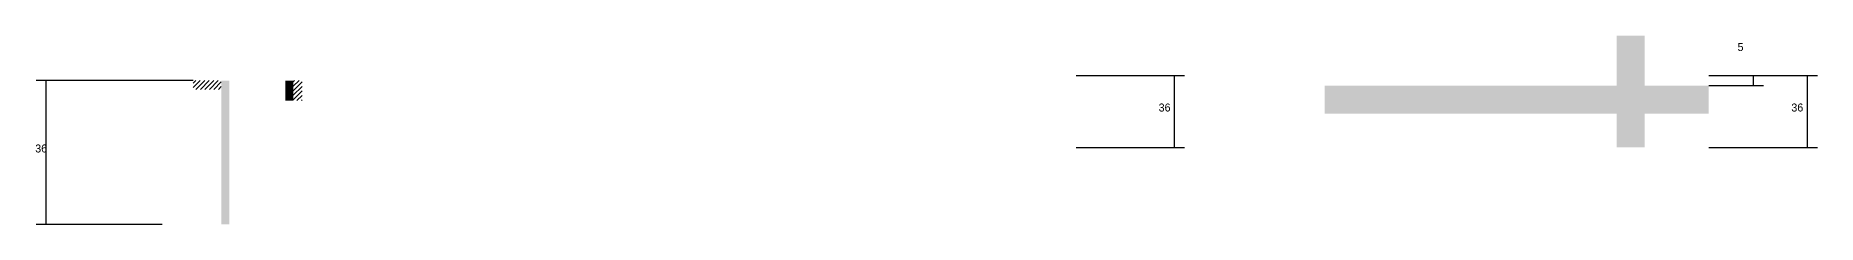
# Model space of a CAD drawing. Header units: metres. Extents: x 1764 to 5841, y -4497 to -3400.
# Drawn here: x 4942 to 5833, y -4497 to -4402 of the extents above; entities that cross this region are included whole.
import ezdxf

# ---------------------------------------------------------------- set-up
doc = ezdxf.new("R2010")
doc.units = ezdxf.units.M
doc.layers.add('COTA', color=2, linetype='Continuous')
doc.layers.add('Hachura', color=8, linetype='Continuous')

msp = doc.modelspace()

# ---------------------------------------------------------------- hatches: boundary and pattern name
at = {"layer": 'COTA'}
h = msp.add_hatch(dxfattribs=at)
h.set_pattern_fill('AR-CONC', scale=0.03)
h.paths.add_polyline_path([(5732.6, -4441.5), (5732.6, -4458.5), (5746.6, -4458.5), (5746.6, -4441.5), (5778.6, -4441.5), (5778.6, -4427.5), (5746.6, -4427.5), (5746.6, -4422.5), (5746.6, -4402.5), (5732.6, -4402.5), (5732.6, -4422.5), (5732.6, -4427.5), (5586.6, -4427.5), (5586.6, -4441.5)])
at = {"layer": 'Hachura'}
h = msp.add_hatch(dxfattribs=at)
h.set_pattern_fill('ANSI31', scale=0.5)
h.paths.add_polyline_path([(5035, -4429.4), (5035, -4425), (5035, -4425), (5021, -4425), (5021, -4425), (5021, -4429.4), (5021, -4429.4), (5035, -4429.4)])
h = msp.add_hatch(color=8, dxfattribs=at)
h.dxf.hatch_style = 1
h.paths.add_polyline_path([(5039, -4425), (5035, -4425), (5035, -4425), (5035, -4497), (5035, -4497), (5039, -4497), (5039, -4497), (5039, -4425)])
h = msp.add_hatch(color=8, dxfattribs=at)
h.dxf.hatch_style = 1
h.paths.add_polyline_path([(5071, -4425), (5067, -4425), (5067, -4425), (5067, -4435), (5067, -4435), (5071, -4435), (5071, -4435), (5071, -4425)])
h = msp.add_hatch(dxfattribs=at)
h.set_pattern_fill('ANSI31', scale=0.5)
h.paths.add_polyline_path([(5071, -4435), (5075.4, -4435), (5075.4, -4435), (5075.4, -4425), (5075.4, -4425), (5071, -4425), (5071, -4425), (5071, -4435)])

# ---------------------------------------------------------------- linework, layer by layer
at = {"layer": 'COTA'}
for p, q in [((5021, -4425), (4942.5, -4425)), ((4947.5, -4497), (4947.5, -4425)), ((5462.4, -4422.5), (5516.6, -4422.5)), ((5511.6, -4458.5), (5511.6, -4422.5)), ((5778.6, -4422.5), (5832.9, -4422.5)), ((5778.6, -4422.5), (5806, -4422.5)), ((5801, -4427.5), (5801, -4422.5)), ((5827.9, -4458.5), (5827.9, -4422.5)), ((5778.6, -4427.5), (5806, -4427.5)), ((5462.4, -4458.5), (5516.6, -4458.5)), ((5778.6, -4458.5), (5832.9, -4458.5)), ((5005.4, -4497), (4942.5, -4497))]:
    msp.add_line(p, q, dxfattribs=at)

# ---------------------------------------------------------------- texts
for s, p in [('5', (5793, -4410.2)), ('36', (5503.6, -4440.5)), ('36', (5819.9, -4440.5)), ('36', (4942, -4461))]:
    msp.add_text(s, height=4, dxfattribs=at).set_placement(p)

doc.saveas('drawing.dxf')
